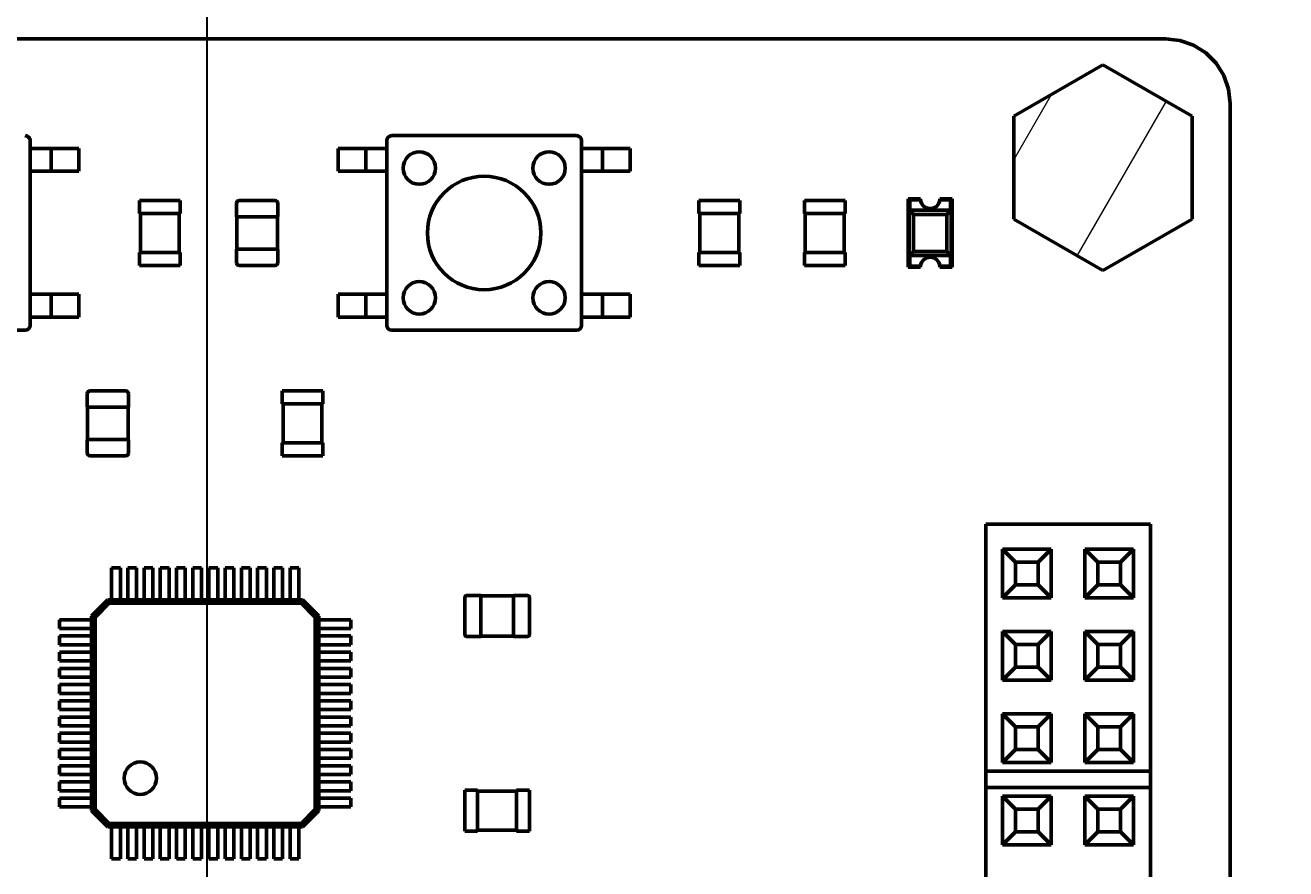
# Model space of a CAD drawing. Header units: millimetres. Extents: x 0 to 841, y 0 to 594.
# Drawn here: x 204.64 to 243.5, y 207.57 to 233.57 of the extents above; entities that cross this region are included whole.
import ezdxf

# ---------------------------------------------------------------- set-up
doc = ezdxf.new("R2010")
doc.units = ezdxf.units.MM
for name, color, linetype, lineweight in [('Видимый контур (ГОСТ)', 7, 'Continuous', 50), ('Осевая линия (ГОСТ)', 7, 'Continuous', 25), ('Размер (ГОСТ)', 7, 'Continuous', 25), ('Штриховка (ГОСТ)', 7, 'Continuous', 18)]:
    doc.layers.add(name, color=color, linetype=linetype, lineweight=lineweight)
doc.styles.add('Обычный текст (ГОСТ)', font='GOST Common Italic.ttf')
doc.dimstyles.new('Обычный (ГОСТ)', dxfattribs={"dimtxt": 3.5, "dimasz": 3.5, "dimexe": 1, "dimexo": 0, "dimgap": 0.5, "dimtad": 1, "dimrnd": 1e-08, "dimtxsty": 'Обычный текст (ГОСТ)', "dimblk": 'Filled-1', "dimcen": 0.09, "dimdle": 15, "dimclrd": 256, "dimclre": 256, "dimclrt": 256, "dimazin": 2, "dimtfac": 0.714286, "dimtdec": 3, "dimtmove": 0, "dimatfit": 3, "dimfxl": 1, "dimtolj": 1, "dimlwd": 25, "dimlwe": 25, "dimarcsym": 0})

# ---------------------------------------------------------------- blocks, each defined once
blk = doc.blocks.new('Filled-1')
at = {"color": 0}
for p, q in [((0, 0), (-1, 0.143)), ((-1, 0.143), (-1, -0.143)), ((-1, 0), (0, 0)), ((-1, -0.143), (0, 0))]:
    blk.add_line(p, q, dxfattribs=at)
at = {"color": 0, "flags": 128}
blk.add_lwpolyline([(-1, -0.143), (0, 0), (-1, 0.143), (-1, -0.143)], dxfattribs=at)
at = {"color": 0}
blk.add_solid([(-1, -0.143), (0, 0), (-1, 0.143), (-1, -0.143)], dxfattribs=at)
blk = doc.blocks.new('*D22')
at = {"layer": 'Defpoints', "color": 0, "linetype": 'Continuous', "transparency": 16777216}
for p in [(252.736, 260.792), (167.736, 213.394), (252.736, 213.398)]:
    blk.add_point(p, dxfattribs=at)
at = {"layer": 'Размер (ГОСТ)', "linetype": 'Continuous', "lineweight": 25, "transparency": 16777216}
for p, q in [((167.736, 213.394), (167.736, 261.792)), ((252.736, 213.398), (252.736, 261.792)), ((171.236, 260.792), (249.236, 260.792))]:
    blk.add_line(p, q, dxfattribs=at)
at = {"layer": 'Размер (ГОСТ)', "linetype": 'Continuous', "lineweight": 25, "transparency": 16777216, "xscale": 3.5, "yscale": 3.5, "zscale": 3.5, "rotation": 180}
blk.add_blockref('Filled-1', (167.736, 260.792), dxfattribs=at)
at = {"layer": 'Размер (ГОСТ)', "linetype": 'Continuous', "lineweight": 25, "transparency": 16777216, "xscale": 3.5, "yscale": 3.5, "zscale": 3.5}
blk.add_blockref('Filled-1', (252.736, 260.792), dxfattribs=at)
at = {"layer": 'Размер (ГОСТ)', "linetype": 'Continuous', "lineweight": 25, "transparency": 16777216, "insert": (207.815, 264.792), "char_height": 3.5, "attachment_point": 1, "style": 'Обычный текст (ГОСТ)'}
blk.add_mtext('\\A1;85', dxfattribs=at)

msp = doc.modelspace()

# ---------------------------------------------------------------- hatches: boundary and pattern name
at = {"layer": 'Штриховка (ГОСТ)'}
h = msp.add_hatch(dxfattribs=at)
h.set_pattern_fill('ANSI31', color=256, scale=25.4, style=0)
h.set_pattern_definition([(45, (0, 0), (-2.245064, 2.245064), [])])
edge = h.paths.add_edge_path()
edge.add_ellipse((150.238, 167.993), major_axis=(-5, 0), ratio=1, start_angle=0, end_angle=90)
edge.add_line((150.238, 162.993), (270.238, 162.999))
edge.add_ellipse((270.238, 167.999), major_axis=(0, -5), ratio=1, start_angle=0, end_angle=90)
edge.add_line((275.238, 167.999), (275.234, 231.999))
edge.add_ellipse((270.234, 231.999), major_axis=(5, 0), ratio=1, start_angle=0, end_angle=90)
edge.add_line((270.234, 236.999), (150.234, 236.993))
edge.add_ellipse((150.234, 231.993), major_axis=(0, 5), ratio=1, start_angle=0, end_angle=90)
edge.add_line((145.234, 231.992), (145.238, 167.992))
edge = h.paths.add_edge_path(flags=0)
edge.add_ellipse((268.237, 170.999), major_axis=(0, 3.5), ratio=1, start_angle=0, end_angle=360)
edge = h.paths.add_edge_path(flags=0)
edge.add_ellipse((268.234, 228.999), major_axis=(0, 3.5), ratio=1, start_angle=0, end_angle=360)
edge = h.paths.add_edge_path(flags=0)
edge.add_ellipse((152.234, 228.993), major_axis=(0, 3.5), ratio=1, start_angle=0, end_angle=360)
edge = h.paths.add_edge_path(flags=0)
edge.add_ellipse((152.237, 170.993), major_axis=(0, 3.5), ratio=1, start_angle=0, end_angle=360)
edge = h.paths.add_edge_path(flags=0)
edge.add_ellipse((265.235, 225.998), major_axis=(-2, 0), ratio=1, start_angle=0, end_angle=90)
edge.add_line((265.235, 223.998), (272.235, 223.999))
edge.add_line((272.235, 223.999), (272.237, 175.999))
edge.add_line((272.237, 175.999), (265.237, 175.998))
edge.add_ellipse((265.237, 173.998), major_axis=(0, 2), ratio=1, start_angle=0, end_angle=90)
edge.add_line((263.237, 173.998), (263.238, 165.998))
edge.add_line((263.238, 165.998), (157.238, 165.993))
edge.add_line((157.238, 165.993), (157.237, 173.993))
edge.add_ellipse((155.237, 173.993), major_axis=(2, 0), ratio=1, start_angle=0, end_angle=90)
edge.add_line((155.237, 175.993), (148.237, 175.993))
edge.add_line((148.237, 175.993), (148.235, 223.993))
edge.add_line((148.235, 223.993), (155.235, 223.993))
edge.add_ellipse((155.235, 225.993), major_axis=(0, -2), ratio=1, start_angle=0, end_angle=90)
edge.add_line((157.235, 225.993), (157.234, 233.993))
edge.add_line((157.234, 233.993), (263.234, 233.998))
edge.add_line((263.234, 233.998), (263.235, 225.998))
h = msp.add_hatch(dxfattribs=at)
h.set_pattern_fill('ANSI31', color=256, scale=25.4, angle=15, style=0)
h.set_pattern_definition([(60, (0, 0), (-2.74963, 1.5875), [])])
h.paths.add_polyline_path([(237.863, 232.358), (240.613, 230.771), (240.613, 227.595), (237.863, 226.008), (235.113, 227.595), (235.113, 230.771)])

# ---------------------------------------------------------------- linework, layer by layer
at = {"layer": 'Видимый контур (ГОСТ)'}
for p, q in [((239.788, 233.157), (180.788, 233.157)), ((240.233, 233.106), (239.788, 233.157)), ((240.656, 232.959), (240.233, 233.106)), ((241.035, 232.72), (240.656, 232.959)), ((241.352, 232.404), (241.035, 232.72)), ((241.59, 232.024), (241.352, 232.404)), ((235.113, 230.771), (237.863, 232.358)), ((237.863, 232.358), (240.613, 230.771)), ((241.738, 231.602), (241.59, 232.024)), ((241.788, 231.157), (241.738, 231.602)), ((241.788, 169.157), (241.788, 231.157)), ((235.113, 227.595), (235.113, 230.771)), ((240.613, 230.771), (240.613, 227.595)), ((221.638, 230.17), (215.938, 230.17)), ((204.788, 224.32), (204.788, 230.02)), ((205.038, 229.778), (204.788, 229.778)), ((205.038, 229.778), (205.438, 229.778)), ((205.438, 229.078), (205.438, 229.778)), ((205.438, 229.778), (205.538, 229.778)), ((205.538, 229.778), (206.288, 229.778)), ((206.288, 229.778), (206.288, 229.078)), ((214.288, 229.778), (215.038, 229.778)), ((214.288, 229.078), (214.288, 229.778)), ((215.038, 229.778), (215.138, 229.778)), ((215.538, 229.778), (215.138, 229.778)), ((215.138, 229.778), (215.138, 229.078)), ((215.538, 229.778), (215.788, 229.778)), ((215.788, 230.02), (215.788, 224.32)), ((221.788, 224.32), (221.788, 230.02)), ((222.038, 229.778), (221.788, 229.778)), ((222.038, 229.778), (222.438, 229.778)), ((222.438, 229.078), (222.438, 229.778)), ((222.438, 229.778), (222.538, 229.778)), ((222.538, 229.778), (223.288, 229.778)), ((223.288, 229.778), (223.288, 229.078)), ((205.038, 229.078), (204.788, 229.078)), ((205.038, 229.078), (205.438, 229.078)), ((205.538, 229.078), (205.438, 229.078)), ((206.288, 229.078), (205.538, 229.078)), ((215.038, 229.078), (214.288, 229.078)), ((215.138, 229.078), (215.038, 229.078)), ((215.538, 229.078), (215.138, 229.078)), ((215.538, 229.078), (215.788, 229.078)), ((222.038, 229.078), (221.788, 229.078)), ((222.038, 229.078), (222.438, 229.078)), ((222.538, 229.078), (222.438, 229.078)), ((223.288, 229.078), (222.538, 229.078)), ((209.418, 228.17), (208.158, 228.17)), ((208.158, 227.77), (208.158, 228.17)), ((209.418, 227.77), (209.418, 228.17)), ((211.233, 228.169), (212.343, 228.169)), ((226.668, 228.17), (225.408, 228.17)), ((225.408, 227.77), (225.408, 228.17)), ((226.668, 227.77), (226.668, 228.17)), ((228.658, 228.17), (229.918, 228.17)), ((228.658, 228.17), (228.658, 227.77)), ((229.918, 228.17), (229.918, 227.77)), ((232.238, 228.22), (231.863, 228.22)), ((231.863, 228.22), (231.863, 226.12)), ((231.913, 228.19), (231.913, 227.87)), ((232.24, 228.19), (231.913, 228.19)), ((233.163, 228.19), (232.837, 228.19)), ((233.213, 228.22), (232.838, 228.22)), ((233.163, 227.87), (233.163, 228.19)), ((233.213, 226.12), (233.213, 228.22)), ((209.418, 227.77), (208.158, 227.77)), ((208.188, 227.77), (208.188, 226.57)), ((209.388, 226.57), (209.388, 227.77)), ((211.153, 227.679), (211.153, 228.089)), ((212.423, 228.089), (212.423, 227.679)), ((226.668, 227.77), (225.408, 227.77)), ((225.438, 227.77), (225.438, 226.57)), ((226.638, 226.57), (226.638, 227.77)), ((228.658, 227.77), (229.918, 227.77)), ((228.688, 227.77), (228.688, 226.57)), ((229.888, 226.57), (229.888, 227.77)), ((231.888, 227.87), (231.891, 227.87)), ((231.888, 227.87), (231.888, 226.47)), ((231.913, 227.87), (231.891, 227.87)), ((232.022, 227.738), (231.891, 227.87)), ((231.913, 227.87), (233.163, 227.87)), ((233.054, 227.738), (232.022, 227.738)), ((232.022, 226.601), (232.022, 227.738)), ((233.186, 227.87), (233.054, 227.738)), ((233.054, 227.738), (233.054, 226.601)), ((233.186, 227.87), (233.163, 227.87)), ((233.186, 227.87), (233.188, 227.87)), ((233.188, 226.47), (233.188, 227.87)), ((211.163, 227.669), (211.203, 227.669)), ((211.163, 226.669), (211.163, 227.669)), ((211.213, 227.669), (211.203, 227.669)), ((212.363, 227.669), (211.213, 227.669)), ((212.373, 227.669), (212.363, 227.669)), ((212.373, 227.669), (212.413, 227.669)), ((212.413, 227.669), (212.413, 226.669)), ((237.863, 226.008), (235.113, 227.595)), ((240.613, 227.595), (237.863, 226.008)), ((209.418, 226.57), (208.158, 226.57)), ((208.158, 226.17), (208.158, 226.57)), ((209.418, 226.17), (209.418, 226.57)), ((211.153, 226.249), (211.153, 226.659)), ((211.203, 226.669), (211.163, 226.669)), ((211.203, 226.669), (211.213, 226.669)), ((211.213, 226.669), (212.363, 226.669)), ((212.363, 226.669), (212.373, 226.669)), ((212.413, 226.669), (212.373, 226.669)), ((212.423, 226.659), (212.423, 226.249)), ((226.668, 226.57), (225.408, 226.57)), ((225.408, 226.17), (225.408, 226.57)), ((226.668, 226.17), (226.668, 226.57)), ((228.658, 226.57), (229.918, 226.57)), ((228.658, 226.57), (228.658, 226.17)), ((229.918, 226.57), (229.918, 226.17)), ((231.891, 226.47), (232.022, 226.601)), ((233.054, 226.601), (232.022, 226.601)), ((233.054, 226.601), (233.186, 226.47)), ((231.888, 226.47), (231.891, 226.47)), ((231.913, 226.47), (231.891, 226.47)), ((231.913, 226.47), (231.913, 226.149)), ((233.163, 226.47), (231.913, 226.47)), ((233.186, 226.47), (233.163, 226.47)), ((233.163, 226.149), (233.163, 226.47)), ((233.186, 226.47), (233.188, 226.47)), ((209.418, 226.17), (208.158, 226.17)), ((212.343, 226.169), (211.233, 226.169)), ((226.668, 226.17), (225.408, 226.17)), ((228.658, 226.17), (229.918, 226.17)), ((231.863, 226.12), (232.238, 226.12)), ((231.913, 226.149), (232.24, 226.149)), ((232.837, 226.149), (233.163, 226.149)), ((232.838, 226.12), (233.213, 226.12)), ((205.038, 225.278), (204.788, 225.278)), ((205.038, 225.278), (205.438, 225.278)), ((205.438, 224.578), (205.438, 225.278)), ((205.438, 225.278), (205.538, 225.278)), ((205.538, 225.278), (206.288, 225.278)), ((206.288, 225.278), (206.288, 224.578)), ((214.288, 225.278), (215.038, 225.278)), ((214.288, 224.578), (214.288, 225.278)), ((215.038, 225.278), (215.138, 225.278)), ((215.538, 225.278), (215.138, 225.278)), ((215.138, 225.278), (215.138, 224.578)), ((215.538, 225.278), (215.788, 225.278)), ((222.038, 225.278), (221.788, 225.278)), ((222.038, 225.278), (222.438, 225.278)), ((222.438, 224.578), (222.438, 225.278)), ((222.438, 225.278), (222.538, 225.278)), ((222.538, 225.278), (223.288, 225.278)), ((223.288, 225.278), (223.288, 224.578)), ((205.038, 224.578), (204.788, 224.578)), ((205.038, 224.578), (205.438, 224.578)), ((205.538, 224.578), (205.438, 224.578)), ((206.288, 224.578), (205.538, 224.578)), ((215.038, 224.578), (214.288, 224.578)), ((215.138, 224.578), (215.038, 224.578)), ((215.538, 224.578), (215.138, 224.578)), ((215.538, 224.578), (215.788, 224.578)), ((222.038, 224.578), (221.788, 224.578)), ((222.038, 224.578), (222.438, 224.578)), ((222.538, 224.578), (222.438, 224.578)), ((223.288, 224.578), (222.538, 224.578)), ((198.938, 224.17), (204.638, 224.17)), ((215.938, 224.17), (221.638, 224.17)), ((206.632, 222.299), (207.742, 222.299)), ((212.557, 222.299), (213.817, 222.299)), ((212.557, 222.299), (212.557, 221.899)), ((213.817, 222.299), (213.817, 221.899)), ((206.552, 221.809), (206.552, 222.219)), ((207.822, 222.219), (207.822, 221.809)), ((206.562, 221.799), (206.602, 221.799)), ((206.562, 220.799), (206.562, 221.799)), ((206.612, 221.799), (206.602, 221.799)), ((207.762, 221.799), (206.612, 221.799)), ((207.772, 221.799), (207.762, 221.799)), ((207.772, 221.799), (207.812, 221.799)), ((207.812, 221.799), (207.812, 220.799)), ((212.557, 221.899), (213.817, 221.899)), ((212.587, 221.899), (212.587, 220.699)), ((213.787, 220.699), (213.787, 221.899)), ((206.552, 220.379), (206.552, 220.789)), ((206.602, 220.799), (206.562, 220.799)), ((206.602, 220.799), (206.612, 220.799)), ((206.612, 220.799), (207.762, 220.799)), ((207.762, 220.799), (207.772, 220.799)), ((207.812, 220.799), (207.772, 220.799)), ((207.822, 220.789), (207.822, 220.379)), ((212.557, 220.699), (213.817, 220.699)), ((212.557, 220.699), (212.557, 220.299)), ((213.817, 220.699), (213.817, 220.299)), ((207.742, 220.299), (206.632, 220.299)), ((212.557, 220.299), (213.817, 220.299)), ((239.328, 218.195), (234.248, 218.195)), ((234.248, 218.195), (234.248, 210.075)), ((239.328, 210.075), (239.328, 218.195)), ((234.768, 215.925), (234.768, 217.425)), ((234.768, 217.425), (236.268, 217.425)), ((235.168, 217.025), (234.768, 217.425)), ((235.868, 217.025), (236.268, 217.425)), ((236.268, 217.425), (236.268, 215.925)), ((237.308, 217.425), (238.808, 217.425)), ((237.308, 215.925), (237.308, 217.425)), ((237.708, 217.025), (237.308, 217.425)), ((238.408, 217.025), (238.808, 217.425)), ((238.808, 217.425), (238.808, 215.925)), ((207.572, 216.851), (207.302, 216.851)), ((207.302, 216.851), (207.302, 216.487)), ((207.572, 216.487), (207.572, 216.851)), ((208.072, 216.851), (207.802, 216.851)), ((207.802, 216.851), (207.802, 216.487)), ((208.072, 216.487), (208.072, 216.851)), ((208.572, 216.851), (208.302, 216.851)), ((208.302, 216.851), (208.302, 216.487)), ((208.572, 216.487), (208.572, 216.851)), ((209.072, 216.851), (208.802, 216.851)), ((208.802, 216.851), (208.802, 216.487)), ((209.072, 216.487), (209.072, 216.851)), ((209.572, 216.851), (209.302, 216.851)), ((209.302, 216.851), (209.302, 216.487)), ((209.572, 216.487), (209.572, 216.851)), ((210.072, 216.851), (209.802, 216.851)), ((209.802, 216.851), (209.802, 216.487)), ((210.072, 216.487), (210.072, 216.851)), ((210.572, 216.851), (210.302, 216.851)), ((210.302, 216.851), (210.302, 216.487)), ((210.572, 216.487), (210.572, 216.851)), ((211.072, 216.851), (210.802, 216.851)), ((210.802, 216.851), (210.802, 216.487)), ((211.072, 216.487), (211.072, 216.851)), ((211.572, 216.851), (211.302, 216.851)), ((211.302, 216.851), (211.302, 216.487)), ((211.572, 216.487), (211.572, 216.851)), ((212.072, 216.851), (211.802, 216.851)), ((211.802, 216.851), (211.802, 216.487)), ((212.072, 216.487), (212.072, 216.851)), ((212.572, 216.851), (212.302, 216.851)), ((212.302, 216.851), (212.302, 216.487)), ((212.572, 216.487), (212.572, 216.851)), ((213.072, 216.851), (212.802, 216.851)), ((212.802, 216.851), (212.802, 216.487)), ((213.072, 216.851), (213.072, 216.487)), ((235.168, 217.025), (235.168, 216.325)), ((235.868, 217.025), (235.168, 217.025)), ((235.868, 216.325), (235.868, 217.025)), ((237.708, 217.025), (237.708, 216.325)), ((238.408, 217.025), (237.708, 217.025)), ((238.408, 216.325), (238.408, 217.025)), ((207.302, 216.388), (207.302, 216.487)), ((207.572, 216.487), (207.572, 216.388)), ((207.802, 216.388), (207.802, 216.487)), ((208.072, 216.487), (208.072, 216.388)), ((208.302, 216.388), (208.302, 216.487)), ((208.572, 216.487), (208.572, 216.388)), ((208.802, 216.388), (208.802, 216.487)), ((209.072, 216.487), (209.072, 216.388)), ((209.302, 216.388), (209.302, 216.487)), ((209.572, 216.487), (209.572, 216.388)), ((209.802, 216.388), (209.802, 216.487)), ((210.072, 216.487), (210.072, 216.388)), ((210.302, 216.388), (210.302, 216.487)), ((210.572, 216.487), (210.572, 216.388)), ((210.802, 216.388), (210.802, 216.487)), ((211.072, 216.487), (211.072, 216.388)), ((211.302, 216.388), (211.302, 216.487)), ((211.572, 216.487), (211.572, 216.388)), ((211.802, 216.388), (211.802, 216.487)), ((212.072, 216.487), (212.072, 216.388)), ((212.302, 216.388), (212.302, 216.487)), ((212.572, 216.487), (212.572, 216.388)), ((212.802, 216.388), (212.802, 216.487)), ((213.072, 216.388), (213.072, 216.487)), ((207.302, 216.388), (207.302, 216.245)), ((207.302, 216.061), (207.302, 216.245)), ((207.572, 216.245), (207.572, 216.388)), ((207.572, 216.245), (207.572, 216.061)), ((207.802, 216.388), (207.802, 216.245)), ((207.802, 216.061), (207.802, 216.245)), ((208.072, 216.245), (208.072, 216.388)), ((208.072, 216.245), (208.072, 216.061)), ((208.302, 216.388), (208.302, 216.245)), ((208.302, 216.061), (208.302, 216.245)), ((208.572, 216.245), (208.572, 216.388)), ((208.572, 216.245), (208.572, 216.061)), ((208.802, 216.388), (208.802, 216.245)), ((208.802, 216.061), (208.802, 216.245)), ((209.072, 216.245), (209.072, 216.388)), ((209.072, 216.245), (209.072, 216.061)), ((209.302, 216.388), (209.302, 216.245)), ((209.302, 216.061), (209.302, 216.245)), ((209.572, 216.245), (209.572, 216.388)), ((209.572, 216.245), (209.572, 216.061)), ((209.802, 216.388), (209.802, 216.245)), ((209.802, 216.061), (209.802, 216.245)), ((210.072, 216.245), (210.072, 216.388)), ((210.072, 216.245), (210.072, 216.061)), ((210.302, 216.388), (210.302, 216.245)), ((210.302, 216.061), (210.302, 216.245)), ((210.572, 216.245), (210.572, 216.388)), ((210.572, 216.245), (210.572, 216.061)), ((210.802, 216.388), (210.802, 216.245)), ((210.802, 216.061), (210.802, 216.245)), ((211.072, 216.245), (211.072, 216.388)), ((211.072, 216.245), (211.072, 216.061)), ((211.302, 216.388), (211.302, 216.245)), ((211.302, 216.061), (211.302, 216.245)), ((211.572, 216.245), (211.572, 216.388)), ((211.572, 216.245), (211.572, 216.061)), ((211.802, 216.388), (211.802, 216.245)), ((211.802, 216.061), (211.802, 216.245)), ((212.072, 216.245), (212.072, 216.388)), ((212.072, 216.245), (212.072, 216.061)), ((212.302, 216.388), (212.302, 216.245)), ((212.302, 216.061), (212.302, 216.245)), ((212.572, 216.245), (212.572, 216.388)), ((212.572, 216.245), (212.572, 216.061)), ((212.802, 216.388), (212.802, 216.245)), ((212.802, 216.061), (212.802, 216.245)), ((213.072, 216.388), (213.072, 216.245)), ((213.072, 216.061), (213.072, 216.245)), ((234.768, 215.925), (235.168, 216.325)), ((235.168, 216.325), (235.868, 216.325)), ((236.268, 215.925), (235.868, 216.325)), ((237.308, 215.925), (237.708, 216.325)), ((237.708, 216.325), (238.408, 216.325)), ((238.808, 215.925), (238.408, 216.325)), ((206.687, 215.361), (207.187, 215.861)), ((207.231, 215.754), (206.793, 215.317)), ((207.187, 215.861), (213.187, 215.861)), ((207.187, 215.861), (207.231, 215.754)), ((213.143, 215.754), (207.231, 215.754)), ((207.302, 216.061), (207.302, 215.861)), ((207.572, 215.861), (207.572, 216.061)), ((207.802, 216.061), (207.802, 215.861)), ((208.072, 215.861), (208.072, 216.061)), ((208.302, 216.061), (208.302, 215.861)), ((208.572, 215.861), (208.572, 216.061)), ((208.802, 216.061), (208.802, 215.861)), ((209.072, 215.861), (209.072, 216.061)), ((209.302, 216.061), (209.302, 215.861)), ((209.572, 215.861), (209.572, 216.061)), ((209.802, 216.061), (209.802, 215.861)), ((210.072, 215.861), (210.072, 216.061)), ((210.302, 216.061), (210.302, 215.861)), ((210.572, 215.861), (210.572, 216.061)), ((210.802, 216.061), (210.802, 215.861)), ((211.072, 215.861), (211.072, 216.061)), ((211.302, 216.061), (211.302, 215.861)), ((211.572, 215.861), (211.572, 216.061)), ((211.802, 216.061), (211.802, 215.861)), ((212.072, 215.861), (212.072, 216.061)), ((212.302, 216.061), (212.302, 215.861)), ((212.572, 215.861), (212.572, 216.061)), ((212.802, 216.061), (212.802, 215.861)), ((213.072, 216.061), (213.072, 215.861)), ((213.187, 215.861), (213.143, 215.754)), ((213.581, 215.317), (213.143, 215.754)), ((213.187, 215.861), (213.687, 215.361)), ((218.187, 214.806), (218.187, 215.916)), ((218.267, 215.996), (218.677, 215.996)), ((218.687, 215.946), (218.687, 215.986)), ((218.687, 215.986), (219.687, 215.986)), ((218.687, 215.946), (218.687, 215.936)), ((218.687, 215.936), (218.687, 214.786)), ((219.687, 215.986), (219.687, 215.946)), ((219.687, 215.936), (219.687, 215.946)), ((219.687, 214.786), (219.687, 215.936)), ((219.697, 215.996), (220.107, 215.996)), ((220.187, 215.916), (220.187, 214.806)), ((236.268, 215.925), (234.768, 215.925)), ((238.808, 215.925), (237.308, 215.925)), ((206.687, 209.361), (206.687, 215.361)), ((206.793, 215.317), (206.687, 215.361)), ((206.793, 215.317), (206.793, 209.405)), ((213.687, 215.361), (213.581, 215.317)), ((213.581, 209.405), (213.581, 215.317)), ((213.687, 215.361), (213.687, 209.361)), ((205.697, 215.246), (205.697, 214.976)), ((205.697, 215.246), (206.06, 215.246)), ((205.697, 214.976), (206.06, 214.976)), ((206.16, 215.246), (206.06, 215.246)), ((206.16, 214.976), (206.06, 214.976)), ((206.16, 215.246), (206.303, 215.246)), ((206.16, 214.976), (206.303, 214.976)), ((206.487, 215.246), (206.303, 215.246)), ((206.487, 214.976), (206.303, 214.976)), ((206.487, 215.246), (206.687, 215.246)), ((206.487, 214.976), (206.687, 214.976)), ((213.687, 215.246), (213.888, 215.246)), ((213.687, 214.976), (213.888, 214.976)), ((214.071, 215.246), (213.888, 215.246)), ((214.071, 214.976), (213.888, 214.976)), ((214.071, 215.246), (214.214, 215.246)), ((214.071, 214.976), (214.214, 214.976)), ((214.314, 215.246), (214.214, 215.246)), ((214.314, 214.976), (214.214, 214.976)), ((214.314, 215.246), (214.677, 215.246)), ((214.314, 214.976), (214.677, 214.976)), ((214.677, 215.246), (214.677, 214.976)), ((205.697, 214.746), (205.697, 214.476)), ((206.06, 214.746), (205.697, 214.746)), ((206.06, 214.746), (206.16, 214.746)), ((206.303, 214.746), (206.16, 214.746)), ((206.303, 214.746), (206.487, 214.746)), ((206.687, 214.746), (206.487, 214.746)), ((213.888, 214.746), (213.687, 214.746)), ((213.888, 214.746), (214.071, 214.746)), ((214.214, 214.746), (214.071, 214.746)), ((214.214, 214.746), (214.314, 214.746)), ((214.677, 214.746), (214.314, 214.746)), ((214.677, 214.746), (214.677, 214.476)), ((218.677, 214.726), (218.267, 214.726)), ((218.687, 214.786), (218.687, 214.776)), ((218.687, 214.736), (218.687, 214.776)), ((219.687, 214.736), (218.687, 214.736)), ((219.687, 214.776), (219.687, 214.786)), ((219.687, 214.776), (219.687, 214.736)), ((220.107, 214.726), (219.697, 214.726)), ((234.768, 214.885), (236.268, 214.885)), ((234.768, 213.385), (234.768, 214.885)), ((235.168, 214.485), (234.768, 214.885)), ((235.868, 214.485), (236.268, 214.885)), ((236.268, 214.885), (236.268, 213.385)), ((237.308, 214.885), (238.808, 214.885)), ((237.308, 213.385), (237.308, 214.885)), ((237.708, 214.485), (237.308, 214.885)), ((238.408, 214.485), (238.808, 214.885)), ((238.808, 214.885), (238.808, 213.385)), ((205.697, 214.476), (206.06, 214.476)), ((205.697, 214.246), (205.697, 213.976)), ((206.06, 214.246), (205.697, 214.246)), ((206.16, 214.476), (206.06, 214.476)), ((206.06, 214.246), (206.16, 214.246)), ((206.16, 214.476), (206.303, 214.476)), ((206.303, 214.246), (206.16, 214.246)), ((206.487, 214.476), (206.303, 214.476)), ((206.303, 214.246), (206.487, 214.246)), ((206.487, 214.476), (206.687, 214.476)), ((206.687, 214.246), (206.487, 214.246)), ((213.687, 214.476), (213.888, 214.476)), ((213.888, 214.246), (213.687, 214.246)), ((214.071, 214.476), (213.888, 214.476)), ((213.888, 214.246), (214.071, 214.246)), ((214.071, 214.476), (214.214, 214.476)), ((214.214, 214.246), (214.071, 214.246)), ((214.314, 214.476), (214.214, 214.476)), ((214.214, 214.246), (214.314, 214.246)), ((214.314, 214.476), (214.677, 214.476)), ((214.677, 214.246), (214.314, 214.246)), ((214.677, 214.246), (214.677, 213.976)), ((235.168, 214.485), (235.168, 213.785)), ((235.868, 214.485), (235.168, 214.485)), ((235.868, 213.785), (235.868, 214.485)), ((237.708, 214.485), (237.708, 213.785)), ((238.408, 214.485), (237.708, 214.485)), ((238.408, 213.785), (238.408, 214.485)), ((205.697, 213.976), (206.06, 213.976)), ((205.697, 213.746), (205.697, 213.476)), ((206.06, 213.746), (205.697, 213.746)), ((206.16, 213.976), (206.06, 213.976)), ((206.06, 213.746), (206.16, 213.746)), ((206.16, 213.976), (206.303, 213.976)), ((206.303, 213.746), (206.16, 213.746)), ((206.487, 213.976), (206.303, 213.976)), ((206.303, 213.746), (206.487, 213.746)), ((206.487, 213.976), (206.687, 213.976)), ((206.687, 213.746), (206.487, 213.746)), ((213.687, 213.976), (213.888, 213.976)), ((213.888, 213.746), (213.687, 213.746)), ((214.071, 213.976), (213.888, 213.976)), ((213.888, 213.746), (214.071, 213.746)), ((214.071, 213.976), (214.214, 213.976)), ((214.214, 213.746), (214.071, 213.746)), ((214.314, 213.976), (214.214, 213.976)), ((214.214, 213.746), (214.314, 213.746)), ((214.314, 213.976), (214.677, 213.976)), ((214.677, 213.746), (214.314, 213.746)), ((214.677, 213.746), (214.677, 213.476)), ((234.768, 213.385), (235.168, 213.785)), ((235.168, 213.785), (235.868, 213.785)), ((236.268, 213.385), (235.868, 213.785)), ((237.308, 213.385), (237.708, 213.785)), ((237.708, 213.785), (238.408, 213.785)), ((238.808, 213.385), (238.408, 213.785)), ((205.697, 213.476), (206.06, 213.476)), ((206.16, 213.476), (206.06, 213.476)), ((206.16, 213.476), (206.303, 213.476)), ((206.487, 213.476), (206.303, 213.476)), ((206.487, 213.476), (206.687, 213.476)), ((213.687, 213.476), (213.888, 213.476)), ((214.071, 213.476), (213.888, 213.476)), ((214.071, 213.476), (214.214, 213.476)), ((214.314, 213.476), (214.214, 213.476)), ((214.314, 213.476), (214.677, 213.476)), ((236.268, 213.385), (234.768, 213.385)), ((238.808, 213.385), (237.308, 213.385)), ((205.697, 213.246), (205.697, 212.976)), ((206.06, 213.246), (205.697, 213.246)), ((205.697, 212.976), (206.06, 212.976)), ((206.06, 213.246), (206.16, 213.246)), ((206.16, 212.976), (206.06, 212.976)), ((206.303, 213.246), (206.16, 213.246)), ((206.16, 212.976), (206.303, 212.976)), ((206.303, 213.246), (206.487, 213.246)), ((206.487, 212.976), (206.303, 212.976)), ((206.687, 213.246), (206.487, 213.246)), ((206.487, 212.976), (206.687, 212.976)), ((213.888, 213.246), (213.687, 213.246)), ((213.687, 212.976), (213.888, 212.976)), ((213.888, 213.246), (214.071, 213.246)), ((214.071, 212.976), (213.888, 212.976)), ((214.214, 213.246), (214.071, 213.246)), ((214.071, 212.976), (214.214, 212.976)), ((214.214, 213.246), (214.314, 213.246)), ((214.314, 212.976), (214.214, 212.976)), ((214.677, 213.246), (214.314, 213.246)), ((214.314, 212.976), (214.677, 212.976)), ((214.677, 213.246), (214.677, 212.976)), ((205.697, 212.746), (205.697, 212.476)), ((206.06, 212.746), (205.697, 212.746)), ((206.06, 212.746), (206.16, 212.746)), ((206.303, 212.746), (206.16, 212.746)), ((206.303, 212.746), (206.487, 212.746)), ((206.687, 212.746), (206.487, 212.746)), ((213.888, 212.746), (213.687, 212.746)), ((213.888, 212.746), (214.071, 212.746)), ((214.214, 212.746), (214.071, 212.746)), ((214.214, 212.746), (214.314, 212.746)), ((214.677, 212.746), (214.314, 212.746)), ((214.677, 212.746), (214.677, 212.476)), ((205.697, 212.476), (206.06, 212.476)), ((205.697, 212.246), (205.697, 211.976)), ((206.06, 212.246), (205.697, 212.246)), ((206.16, 212.476), (206.06, 212.476)), ((206.06, 212.246), (206.16, 212.246)), ((206.16, 212.476), (206.303, 212.476)), ((206.303, 212.246), (206.16, 212.246)), ((206.487, 212.476), (206.303, 212.476)), ((206.303, 212.246), (206.487, 212.246)), ((206.487, 212.476), (206.687, 212.476)), ((206.687, 212.246), (206.487, 212.246)), ((213.687, 212.476), (213.888, 212.476)), ((213.888, 212.246), (213.687, 212.246)), ((214.071, 212.476), (213.888, 212.476)), ((213.888, 212.246), (214.071, 212.246)), ((214.071, 212.476), (214.214, 212.476)), ((214.214, 212.246), (214.071, 212.246)), ((214.314, 212.476), (214.214, 212.476)), ((214.214, 212.246), (214.314, 212.246)), ((214.314, 212.476), (214.677, 212.476)), ((214.677, 212.246), (214.314, 212.246)), ((214.677, 212.246), (214.677, 211.976)), ((234.768, 212.345), (236.268, 212.345)), ((234.768, 210.845), (234.768, 212.345)), ((235.168, 211.945), (234.768, 212.345)), ((235.868, 211.945), (236.268, 212.345)), ((236.268, 212.345), (236.268, 210.845)), ((237.308, 212.345), (238.808, 212.345)), ((237.308, 210.845), (237.308, 212.345)), ((237.708, 211.945), (237.308, 212.345)), ((238.408, 211.945), (238.808, 212.345)), ((238.808, 212.345), (238.808, 210.845)), ((205.697, 211.976), (206.06, 211.976)), ((206.16, 211.976), (206.06, 211.976)), ((206.16, 211.976), (206.303, 211.976)), ((206.487, 211.976), (206.303, 211.976)), ((206.487, 211.976), (206.687, 211.976)), ((213.687, 211.976), (213.888, 211.976)), ((214.071, 211.976), (213.888, 211.976)), ((214.071, 211.976), (214.214, 211.976)), ((214.314, 211.976), (214.214, 211.976)), ((214.314, 211.976), (214.677, 211.976)), ((235.168, 211.945), (235.168, 211.245)), ((235.868, 211.945), (235.168, 211.945)), ((235.868, 211.245), (235.868, 211.945)), ((237.708, 211.945), (237.708, 211.245)), ((238.408, 211.945), (237.708, 211.945)), ((238.408, 211.245), (238.408, 211.945)), ((205.697, 211.746), (205.697, 211.476)), ((206.06, 211.746), (205.697, 211.746)), ((205.697, 211.476), (206.06, 211.476)), ((206.06, 211.746), (206.16, 211.746)), ((206.16, 211.476), (206.06, 211.476)), ((206.303, 211.746), (206.16, 211.746)), ((206.16, 211.476), (206.303, 211.476)), ((206.303, 211.746), (206.487, 211.746)), ((206.487, 211.476), (206.303, 211.476)), ((206.687, 211.746), (206.487, 211.746)), ((206.487, 211.476), (206.687, 211.476)), ((213.888, 211.746), (213.687, 211.746)), ((213.687, 211.476), (213.888, 211.476)), ((213.888, 211.746), (214.071, 211.746)), ((214.071, 211.476), (213.888, 211.476)), ((214.214, 211.746), (214.071, 211.746)), ((214.071, 211.476), (214.214, 211.476)), ((214.214, 211.746), (214.314, 211.746)), ((214.314, 211.476), (214.214, 211.476)), ((214.677, 211.746), (214.314, 211.746)), ((214.314, 211.476), (214.677, 211.476)), ((214.677, 211.746), (214.677, 211.476)), ((205.697, 211.246), (205.697, 210.976)), ((206.06, 211.246), (205.697, 211.246)), ((206.06, 211.246), (206.16, 211.246)), ((206.303, 211.246), (206.16, 211.246)), ((206.303, 211.246), (206.487, 211.246)), ((206.687, 211.246), (206.487, 211.246)), ((213.888, 211.246), (213.687, 211.246)), ((213.888, 211.246), (214.071, 211.246)), ((214.214, 211.246), (214.071, 211.246)), ((214.214, 211.246), (214.314, 211.246)), ((214.677, 211.246), (214.314, 211.246)), ((214.677, 211.246), (214.677, 210.976)), ((234.768, 210.845), (235.168, 211.245)), ((235.168, 211.245), (235.868, 211.245)), ((236.268, 210.845), (235.868, 211.245)), ((237.308, 210.845), (237.708, 211.245)), ((237.708, 211.245), (238.408, 211.245)), ((238.808, 210.845), (238.408, 211.245)), ((205.697, 210.976), (206.06, 210.976)), ((205.697, 210.746), (205.697, 210.476)), ((206.06, 210.746), (205.697, 210.746)), ((206.16, 210.976), (206.06, 210.976)), ((206.06, 210.746), (206.16, 210.746)), ((206.16, 210.976), (206.303, 210.976)), ((206.303, 210.746), (206.16, 210.746)), ((206.487, 210.976), (206.303, 210.976)), ((206.303, 210.746), (206.487, 210.746)), ((206.487, 210.976), (206.687, 210.976)), ((206.687, 210.746), (206.487, 210.746)), ((213.687, 210.976), (213.888, 210.976)), ((213.888, 210.746), (213.687, 210.746)), ((214.071, 210.976), (213.888, 210.976)), ((213.888, 210.746), (214.071, 210.746)), ((214.071, 210.976), (214.214, 210.976)), ((214.214, 210.746), (214.071, 210.746)), ((214.314, 210.976), (214.214, 210.976)), ((214.214, 210.746), (214.314, 210.746)), ((214.314, 210.976), (214.677, 210.976)), ((214.677, 210.746), (214.314, 210.746)), ((214.677, 210.746), (214.677, 210.476)), ((236.268, 210.845), (234.768, 210.845)), ((238.808, 210.845), (237.308, 210.845)), ((205.697, 210.476), (206.06, 210.476)), ((205.697, 210.246), (205.697, 209.976)), ((206.06, 210.246), (205.697, 210.246)), ((206.16, 210.476), (206.06, 210.476)), ((206.06, 210.246), (206.16, 210.246)), ((206.16, 210.476), (206.303, 210.476)), ((206.303, 210.246), (206.16, 210.246)), ((206.487, 210.476), (206.303, 210.476)), ((206.303, 210.246), (206.487, 210.246)), ((206.487, 210.476), (206.687, 210.476)), ((206.687, 210.246), (206.487, 210.246)), ((213.687, 210.476), (213.888, 210.476)), ((213.888, 210.246), (213.687, 210.246)), ((214.071, 210.476), (213.888, 210.476)), ((213.888, 210.246), (214.071, 210.246)), ((214.071, 210.476), (214.214, 210.476)), ((214.214, 210.246), (214.071, 210.246)), ((214.314, 210.476), (214.214, 210.476)), ((214.214, 210.246), (214.314, 210.246)), ((214.314, 210.476), (214.677, 210.476)), ((214.677, 210.246), (214.314, 210.246)), ((214.677, 210.246), (214.677, 209.976)), ((239.328, 210.575), (234.248, 210.575)), ((234.248, 210.575), (234.248, 202.455)), ((239.328, 202.455), (239.328, 210.575)), ((205.697, 209.976), (206.06, 209.976)), ((206.16, 209.976), (206.06, 209.976)), ((206.16, 209.976), (206.303, 209.976)), ((206.487, 209.976), (206.303, 209.976)), ((206.487, 209.976), (206.687, 209.976)), ((213.687, 209.976), (213.888, 209.976)), ((214.071, 209.976), (213.888, 209.976)), ((214.071, 209.976), (214.214, 209.976)), ((214.314, 209.976), (214.214, 209.976)), ((214.314, 209.976), (214.677, 209.976)), ((218.587, 209.991), (218.187, 209.991)), ((218.187, 209.991), (218.187, 208.731)), ((218.587, 209.991), (218.587, 208.731)), ((219.787, 209.961), (218.587, 209.961)), ((220.187, 209.991), (219.787, 209.991)), ((219.787, 209.991), (219.787, 208.731)), ((220.187, 209.991), (220.187, 208.731)), ((234.248, 210.075), (239.328, 210.075)), ((205.697, 209.746), (205.697, 209.476)), ((206.06, 209.746), (205.697, 209.746)), ((205.697, 209.476), (206.06, 209.476)), ((206.06, 209.746), (206.16, 209.746)), ((206.16, 209.476), (206.06, 209.476)), ((206.303, 209.746), (206.16, 209.746)), ((206.16, 209.476), (206.303, 209.476)), ((206.303, 209.746), (206.487, 209.746)), ((206.487, 209.476), (206.303, 209.476)), ((206.687, 209.746), (206.487, 209.746)), ((206.487, 209.476), (206.687, 209.476)), ((213.888, 209.746), (213.687, 209.746)), ((213.687, 209.476), (213.888, 209.476)), ((213.888, 209.746), (214.071, 209.746)), ((214.071, 209.476), (213.888, 209.476)), ((214.214, 209.746), (214.071, 209.746)), ((214.071, 209.476), (214.214, 209.476)), ((214.214, 209.746), (214.314, 209.746)), ((214.314, 209.476), (214.214, 209.476)), ((214.677, 209.746), (214.314, 209.746)), ((214.314, 209.476), (214.677, 209.476)), ((214.677, 209.746), (214.677, 209.476)), ((234.768, 208.305), (234.768, 209.805)), ((234.768, 209.805), (236.268, 209.805)), ((235.168, 209.405), (234.768, 209.805)), ((235.868, 209.405), (236.268, 209.805)), ((236.268, 209.805), (236.268, 208.305)), ((237.308, 209.805), (238.808, 209.805)), ((237.308, 208.305), (237.308, 209.805)), ((237.708, 209.405), (237.308, 209.805)), ((238.408, 209.405), (238.808, 209.805)), ((238.808, 209.805), (238.808, 208.305)), ((206.793, 209.405), (206.687, 209.361)), ((207.187, 208.861), (206.687, 209.361)), ((206.793, 209.405), (207.231, 208.967)), ((213.143, 208.967), (213.581, 209.405)), ((213.687, 209.361), (213.187, 208.861)), ((213.687, 209.361), (213.581, 209.405)), ((235.168, 209.405), (235.168, 208.705)), ((235.868, 209.405), (235.168, 209.405)), ((235.868, 208.705), (235.868, 209.405)), ((237.708, 209.405), (237.708, 208.705)), ((238.408, 209.405), (237.708, 209.405)), ((238.408, 208.705), (238.408, 209.405)), ((207.231, 208.967), (207.187, 208.861)), ((213.187, 208.861), (207.187, 208.861)), ((207.231, 208.967), (213.143, 208.967)), ((207.302, 208.861), (207.302, 208.66)), ((207.572, 208.66), (207.572, 208.861)), ((207.802, 208.861), (207.802, 208.66)), ((208.072, 208.66), (208.072, 208.861)), ((208.302, 208.861), (208.302, 208.66)), ((208.572, 208.66), (208.572, 208.861)), ((208.802, 208.861), (208.802, 208.66)), ((209.072, 208.66), (209.072, 208.861)), ((209.302, 208.861), (209.302, 208.66)), ((209.572, 208.66), (209.572, 208.861)), ((209.802, 208.861), (209.802, 208.66)), ((210.072, 208.66), (210.072, 208.861)), ((210.302, 208.861), (210.302, 208.66)), ((210.572, 208.66), (210.572, 208.861)), ((210.802, 208.861), (210.802, 208.66)), ((211.072, 208.66), (211.072, 208.861)), ((211.302, 208.861), (211.302, 208.66)), ((211.572, 208.66), (211.572, 208.861)), ((211.802, 208.861), (211.802, 208.66)), ((212.072, 208.66), (212.072, 208.861)), ((212.302, 208.861), (212.302, 208.66)), ((212.572, 208.66), (212.572, 208.861)), ((212.802, 208.861), (212.802, 208.66)), ((213.072, 208.861), (213.072, 208.66)), ((213.143, 208.967), (213.187, 208.861)), ((218.587, 208.731), (218.187, 208.731)), ((218.587, 208.761), (219.787, 208.761)), ((220.187, 208.731), (219.787, 208.731)), ((234.768, 208.305), (235.168, 208.705)), ((235.168, 208.705), (235.868, 208.705)), ((236.268, 208.305), (235.868, 208.705)), ((237.308, 208.305), (237.708, 208.705)), ((237.708, 208.705), (238.408, 208.705)), ((238.808, 208.305), (238.408, 208.705)), ((207.302, 208.477), (207.302, 208.66)), ((207.302, 208.477), (207.302, 208.333)), ((207.302, 208.234), (207.302, 208.333)), ((207.572, 208.66), (207.572, 208.477)), ((207.572, 208.333), (207.572, 208.477)), ((207.572, 208.333), (207.572, 208.234)), ((207.802, 208.477), (207.802, 208.66)), ((207.802, 208.477), (207.802, 208.333)), ((207.802, 208.234), (207.802, 208.333)), ((208.072, 208.66), (208.072, 208.477)), ((208.072, 208.333), (208.072, 208.477)), ((208.072, 208.333), (208.072, 208.234)), ((208.302, 208.477), (208.302, 208.66)), ((208.302, 208.477), (208.302, 208.333)), ((208.302, 208.234), (208.302, 208.333)), ((208.572, 208.66), (208.572, 208.477)), ((208.572, 208.333), (208.572, 208.477)), ((208.572, 208.333), (208.572, 208.234)), ((208.802, 208.477), (208.802, 208.66)), ((208.802, 208.477), (208.802, 208.333)), ((208.802, 208.234), (208.802, 208.333)), ((209.072, 208.66), (209.072, 208.477)), ((209.072, 208.333), (209.072, 208.477)), ((209.072, 208.333), (209.072, 208.234)), ((209.302, 208.477), (209.302, 208.66)), ((209.302, 208.477), (209.302, 208.333)), ((209.302, 208.234), (209.302, 208.333)), ((209.572, 208.66), (209.572, 208.477)), ((209.572, 208.333), (209.572, 208.477)), ((209.572, 208.333), (209.572, 208.234)), ((209.802, 208.477), (209.802, 208.66)), ((209.802, 208.477), (209.802, 208.333)), ((209.802, 208.234), (209.802, 208.333)), ((210.072, 208.66), (210.072, 208.477)), ((210.072, 208.333), (210.072, 208.477)), ((210.072, 208.333), (210.072, 208.234)), ((210.302, 208.477), (210.302, 208.66)), ((210.302, 208.477), (210.302, 208.333)), ((210.302, 208.234), (210.302, 208.333)), ((210.572, 208.66), (210.572, 208.477)), ((210.572, 208.333), (210.572, 208.477)), ((210.572, 208.333), (210.572, 208.234)), ((210.802, 208.477), (210.802, 208.66)), ((210.802, 208.477), (210.802, 208.333)), ((210.802, 208.234), (210.802, 208.333)), ((211.072, 208.66), (211.072, 208.477)), ((211.072, 208.333), (211.072, 208.477)), ((211.072, 208.333), (211.072, 208.234)), ((211.302, 208.477), (211.302, 208.66)), ((211.302, 208.477), (211.302, 208.333)), ((211.302, 208.234), (211.302, 208.333)), ((211.572, 208.66), (211.572, 208.477)), ((211.572, 208.333), (211.572, 208.477)), ((211.572, 208.333), (211.572, 208.234)), ((211.802, 208.477), (211.802, 208.66)), ((211.802, 208.477), (211.802, 208.333)), ((211.802, 208.234), (211.802, 208.333)), ((212.072, 208.66), (212.072, 208.477)), ((212.072, 208.333), (212.072, 208.477)), ((212.072, 208.333), (212.072, 208.234)), ((212.302, 208.477), (212.302, 208.66)), ((212.302, 208.477), (212.302, 208.333)), ((212.302, 208.234), (212.302, 208.333)), ((212.572, 208.66), (212.572, 208.477)), ((212.572, 208.333), (212.572, 208.477)), ((212.572, 208.333), (212.572, 208.234)), ((212.802, 208.477), (212.802, 208.66)), ((212.802, 208.477), (212.802, 208.333)), ((212.802, 208.234), (212.802, 208.333)), ((213.072, 208.477), (213.072, 208.66)), ((213.072, 208.477), (213.072, 208.333)), ((213.072, 208.234), (213.072, 208.333)), ((236.268, 208.305), (234.768, 208.305)), ((238.808, 208.305), (237.308, 208.305)), ((207.302, 208.234), (207.302, 207.871)), ((207.572, 207.871), (207.572, 208.234)), ((207.802, 208.234), (207.802, 207.871)), ((208.072, 207.871), (208.072, 208.234)), ((208.302, 208.234), (208.302, 207.871)), ((208.572, 207.871), (208.572, 208.234)), ((208.802, 208.234), (208.802, 207.871)), ((209.072, 207.871), (209.072, 208.234)), ((209.302, 208.234), (209.302, 207.871)), ((209.572, 207.871), (209.572, 208.234)), ((209.802, 208.234), (209.802, 207.871)), ((210.072, 207.871), (210.072, 208.234)), ((210.302, 208.234), (210.302, 207.871)), ((210.572, 207.871), (210.572, 208.234)), ((210.802, 208.234), (210.802, 207.871)), ((211.072, 207.871), (211.072, 208.234)), ((211.302, 208.234), (211.302, 207.871)), ((211.572, 207.871), (211.572, 208.234)), ((211.802, 208.234), (211.802, 207.871)), ((212.072, 207.871), (212.072, 208.234)), ((212.302, 208.234), (212.302, 207.871)), ((212.572, 207.871), (212.572, 208.234)), ((212.802, 208.234), (212.802, 207.871)), ((213.072, 208.234), (213.072, 207.871)), ((207.572, 207.871), (207.302, 207.871)), ((208.072, 207.871), (207.802, 207.871)), ((208.572, 207.871), (208.302, 207.871)), ((209.072, 207.871), (208.802, 207.871)), ((209.572, 207.871), (209.302, 207.871)), ((210.072, 207.871), (209.802, 207.871)), ((210.572, 207.871), (210.302, 207.871)), ((211.072, 207.871), (210.802, 207.871)), ((211.572, 207.871), (211.302, 207.871)), ((212.072, 207.871), (211.802, 207.871)), ((212.572, 207.871), (212.302, 207.871)), ((213.072, 207.871), (212.802, 207.871))]:
    msp.add_line(p, q, dxfattribs=at)
for centre, radius in [((216.788, 229.17), 0.5), ((220.788, 229.17), 0.5), ((218.788, 227.17), 1.75), ((216.788, 225.17), 0.5), ((220.788, 225.17), 0.5), ((208.187, 210.361), 0.5)]:
    msp.add_circle(centre, radius, dxfattribs=at)
for centre, radius, start, end in [((204.638, 230.02), 0.15, 0, 90), ((215.938, 230.02), 0.15, 90, 180), ((221.638, 230.02), 0.15, 0, 90), ((211.233, 228.089), 0.08, 90, 180), ((212.343, 228.089), 0.08, 0, 90), ((232.538, 228.22), 0.3, 180, 185.5592), ((232.538, 228.22), 0.3, 185.5592, 354.4408), ((232.538, 228.22), 0.3, 354.4408, 0), ((211.163, 227.679), 0.01, 180, 270), ((212.413, 227.679), 0.01, 270, 0), ((211.163, 226.659), 0.01, 90, 180), ((212.413, 226.659), 0.01, 0, 90), ((211.233, 226.249), 0.08, 180, 270), ((212.343, 226.249), 0.08, 270, 0), ((232.538, 226.12), 0.3, 5.5592, 174.4408), ((232.538, 226.12), 0.3, 174.4408, 180), ((232.538, 226.12), 0.3, 0, 5.5592), ((204.638, 224.32), 0.15, 270, 0), ((215.938, 224.32), 0.15, 180, 270), ((221.638, 224.32), 0.15, 270, 0), ((206.632, 222.219), 0.08, 90, 180), ((207.742, 222.219), 0.08, 0, 90), ((206.562, 221.809), 0.01, 180, 270), ((207.812, 221.809), 0.01, 270, 0), ((206.562, 220.789), 0.01, 90, 180), ((207.812, 220.789), 0.01, 0, 90), ((206.632, 220.379), 0.08, 180, 270), ((207.742, 220.379), 0.08, 270, 0), ((218.267, 215.916), 0.08, 90, 180), ((218.677, 215.986), 0.01, 0, 90), ((219.697, 215.986), 0.01, 90, 180), ((220.107, 215.916), 0.08, 0, 90), ((218.267, 214.806), 0.08, 180, 270), ((218.677, 214.736), 0.01, 270, 0), ((219.697, 214.736), 0.01, 180, 270), ((220.107, 214.806), 0.08, 270, 0)]:
    msp.add_arc(centre, radius, start, end, dxfattribs=at)
at = {"layer": 'Осевая линия (ГОСТ)', "linetype": 'Continuous'}
msp.add_line((210.234, 245.636), (210.238, 151.617), dxfattribs=at)

# ---------------------------------------------------------------- dimensions: what is measured, and where the dimension line sits
at = {"layer": 'Размер (ГОСТ)', "linetype": 'Continuous', "lineweight": 25}
dim = msp.add_linear_dim(base=(252.736, 260.792), p1=(167.736, 213.394), p2=(252.736, 213.398), angle=180, dimstyle='Обычный (ГОСТ)', override={"dimgap": 0.5, "dimdec": 2, "dimtol": 0, "dimlim": 0, "dimtp": 0, "dimtm": 0, "dimtdec": 3, "dimtofl": 0, "dimatfit": 1}, dxfattribs=at)
dim.commit()
dim.dimension.update_dxf_attribs({"geometry": '*D22', "text_midpoint": (210.236, 260.792), "dimtype": 160})

doc.saveas('drawing.dxf')
